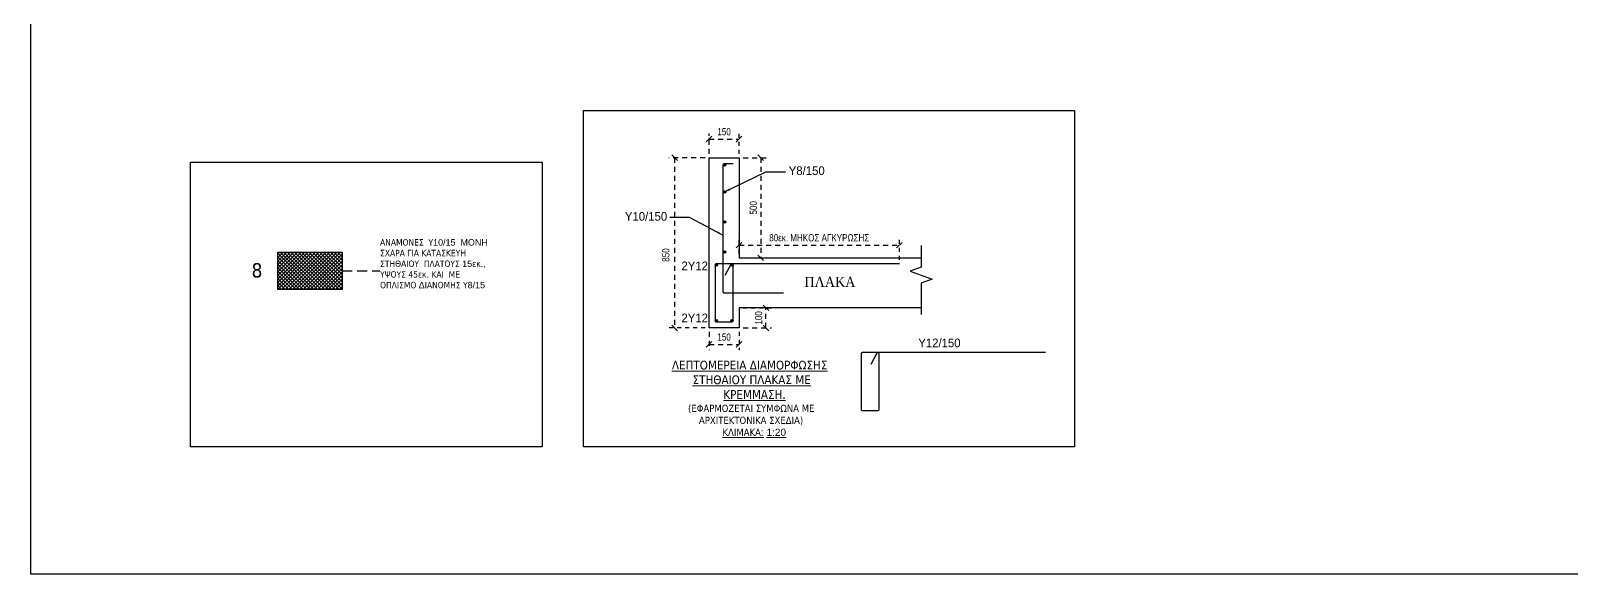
# Model space of a CAD drawing. Header units: millimetres. Extents: x -2171 to 1563, y -1758 to -1505.
# Drawn here: x 685.3 to 723.8, y -1630.29 to -1616.72 of the extents above; entities that cross this region are included whole.
import ezdxf

# ---------------------------------------------------------------- set-up
doc = ezdxf.new("R2010")
doc.units = ezdxf.units.MM
doc.header["$PDMODE"] = 32
for name, pattern in [('DASHDOT', [25.4, 12.7, -6.35, 0, -6.35]), ('DASHED2', [0.375, 0.25, -0.125]), ('HIDDEN', [0.375, 0.25, -0.125]), ('HIDDEN2', [0.1875, 0.125, -0.0625])]:
    doc.linetypes.add(name, pattern=pattern)
doc.layers.get('Defpoints').update_dxf_attribs({"color": 6})
for name, color, linetype in [('-S-AKSONES', 50, 'DASHDOT'), ('-S_TEXT', 3, 'Continuous'), ('Col_Det_0', 7, 'Continuous'), ('Col_Det_1', 7, 'Continuous'), ('Col_Det_Fill_1', 7, 'Continuous'), ('Geo_Lines_3', 7, 'Continuous'), ('Rods_Slab_0', 7, 'Continuous'), ('SECTION', 94, 'Continuous'), ('Text_Col_-1', 7, 'Continuous')]:
    doc.layers.add(name, color=color, linetype=linetype)
doc.layers.add('A-ANNO-DIMS', color=1, linetype='Continuous', lineweight=9)
doc.styles.add('1-100', font='arial.ttf', dxfattribs={"width": 0.8})
doc.styles.add('S1Arl22_b_934_161', font='arial.ttf', dxfattribs={"width": 0.933629, "height": 0.002175})
doc.styles.add('S1TmsNwRmn11_b_934_161', font='times.ttf', dxfattribs={"width": 0.933629, "height": 0.001087})
doc.styles.get("Standard").update_dxf_attribs({"font": 'tahoma.ttf'})
doc.dimstyles.new('Copy of 1-100', dxfattribs={"dimtxt": 0.18, "dimasz": 0.14, "dimexe": 0.14, "dimexo": 0.1, "dimgap": 0.09, "dimtad": 1, "dimdec": 0, "dimlfac": 100, "dimrnd": 5, "dimzin": 5, "dimdsep": 46, "dimtxsty": '1-100', "dimblk": 'OBLIQUE', "dimcen": 0.09, "dimclrd": 1, "dimclre": 1, "dimclrt": 2, "dimadec": 0, "dimazin": 0, "dimtfac": 1, "dimtdec": 0, "dimtix": 1, "dimtmove": 2, "dimatfit": 3, "dimfxl": 5, "dimfxlon": 1, "dimtolj": 1, "dimtzin": 5, "dimarcsym": 0})
doc.dimstyles.new('dim 1-20', dxfattribs={"dimtxt": 0.18, "dimasz": 0.14, "dimexe": 0.14, "dimexo": 0.1, "dimgap": 0.09, "dimtad": 1, "dimdec": 0, "dimlfac": 200, "dimzin": 5, "dimdsep": 46, "dimtxsty": '1-100', "dimblk": 'OBLIQUE', "dimcen": 0.09, "dimclrd": 1, "dimclre": 1, "dimclrt": 2, "dimadec": 0, "dimazin": 0, "dimtfac": 1, "dimtdec": 0, "dimtix": 1, "dimtmove": 2, "dimatfit": 3, "dimldrblk": 'OBLIQUE', "dimfxl": 5, "dimfxlon": 1, "dimtolj": 1, "dimtzin": 5, "dimarcsym": 0})

# ---------------------------------------------------------------- blocks, each defined once
blk = doc.blocks.new('_Oblique')
at = {"color": 0, "linetype": 'ByBlock', "lineweight": -2}
blk.add_line((-0.5, -0.5), (0.5, 0.5), dxfattribs=at)
blk = doc.blocks.new('*D1566')
at = {"layer": 'A-ANNO-DIMS', "color": 1, "linetype": 'HIDDEN', "lineweight": -2, "ltscale": 0.5, "transparency": 16777216}
blk.add_line((702.155, -1619.89), (701.251, -1619.89), dxfattribs=at)
at = {"layer": 'A-ANNO-DIMS', "color": 1, "linetype": 'DASHED2', "lineweight": -2, "ltscale": 0.5, "transparency": 16777216}
blk.add_line((701.391, -1619.89), (701.391, -1624.14), dxfattribs=at)
at = {"layer": 'A-ANNO-DIMS', "color": 1, "linetype": 'HIDDEN2', "lineweight": -2, "ltscale": 0.5, "transparency": 16777216}
blk.add_line((702.155, -1624.14), (701.251, -1624.14), dxfattribs=at)
at = {"layer": 'Defpoints', "color": 0, "linetype": 'Continuous', "ltscale": 0.5, "transparency": 16777216}
for p in [(702.255, -1619.89), (701.391, -1624.14), (702.255, -1624.14)]:
    blk.add_point(p, dxfattribs=at)
at = {"layer": 'A-ANNO-DIMS', "color": 1, "linetype": 'Continuous', "lineweight": -2, "ltscale": 0.5, "transparency": 16777216, "xscale": 0.14, "yscale": 0.14, "zscale": 0.14}
for p, rotation in [((701.391, -1619.89), 90), ((701.391, -1624.14), 270)]:
    blk.add_blockref('_Oblique', p, dxfattribs=dict(at, rotation=rotation))
at = {"layer": 'A-ANNO-DIMS', "color": 2, "linetype": 'Continuous', "ltscale": 0.5, "transparency": 16777216, "insert": (701.174, -1622.321), "char_height": 0.18, "attachment_point": 5, "rotation": 90, "style": '1-100'}
blk.add_mtext('\\A1;850', dxfattribs=at)
blk = doc.blocks.new('*D1567')
at = {"layer": 'A-ANNO-DIMS', "color": 1, "linetype": 'HIDDEN', "lineweight": -2, "ltscale": 0.5, "transparency": 16777216}
blk.add_line((702.255, -1624.24), (702.255, -1624.693), dxfattribs=at)
at = {"layer": 'A-ANNO-DIMS', "color": 1, "linetype": 'HIDDEN2', "lineweight": -2, "ltscale": 0.5, "transparency": 16777216}
blk.add_line((703.005, -1624.24), (703.005, -1624.693), dxfattribs=at)
at = {"layer": 'A-ANNO-DIMS', "color": 1, "linetype": 'DASHED2', "lineweight": -2, "ltscale": 0.5, "transparency": 16777216}
blk.add_line((702.255, -1624.553), (703.005, -1624.553), dxfattribs=at)
at = {"layer": 'Defpoints', "color": 0, "linetype": 'Continuous', "ltscale": 0.5, "transparency": 16777216}
for p in [(702.255, -1624.14), (703.005, -1624.14), (703.005, -1624.553)]:
    blk.add_point(p, dxfattribs=at)
at = {"layer": 'A-ANNO-DIMS', "color": 1, "linetype": 'Continuous', "lineweight": -2, "ltscale": 0.5, "transparency": 16777216, "xscale": 0.14, "yscale": 0.14, "zscale": 0.14, "rotation": 180}
blk.add_blockref('_Oblique', (702.255, -1624.553), dxfattribs=at)
at = {"layer": 'A-ANNO-DIMS', "color": 1, "linetype": 'Continuous', "lineweight": -2, "ltscale": 0.5, "transparency": 16777216, "xscale": 0.14, "yscale": 0.14, "zscale": 0.14}
blk.add_blockref('_Oblique', (703.005, -1624.553), dxfattribs=at)
at = {"layer": 'A-ANNO-DIMS', "color": 2, "linetype": 'Continuous', "ltscale": 0.5, "transparency": 16777216, "insert": (702.63, -1624.371), "char_height": 0.18, "attachment_point": 5, "style": '1-100'}
blk.add_mtext('\\A1;150', dxfattribs=at)
blk = doc.blocks.new('*D1568')
at = {"layer": 'A-ANNO-DIMS', "color": 1, "linetype": 'HIDDEN', "lineweight": -2, "ltscale": 0.5, "transparency": 16777216}
blk.add_line((702.255, -1619.79), (702.255, -1619.281), dxfattribs=at)
at = {"layer": 'A-ANNO-DIMS', "color": 1, "linetype": 'HIDDEN2', "lineweight": -2, "ltscale": 0.5, "transparency": 16777216}
blk.add_line((703.005, -1619.79), (703.005, -1619.281), dxfattribs=at)
at = {"layer": 'A-ANNO-DIMS', "color": 1, "linetype": 'DASHED2', "lineweight": -2, "ltscale": 0.5, "transparency": 16777216}
blk.add_line((702.255, -1619.421), (703.005, -1619.421), dxfattribs=at)
at = {"layer": 'Defpoints', "color": 0, "linetype": 'Continuous', "ltscale": 0.5, "transparency": 16777216}
for p in [(703.005, -1619.421), (702.255, -1619.89), (703.005, -1619.89)]:
    blk.add_point(p, dxfattribs=at)
at = {"layer": 'A-ANNO-DIMS', "color": 1, "linetype": 'Continuous', "lineweight": -2, "ltscale": 0.5, "transparency": 16777216, "xscale": 0.14, "yscale": 0.14, "zscale": 0.14, "rotation": 180}
blk.add_blockref('_Oblique', (702.255, -1619.421), dxfattribs=at)
at = {"layer": 'A-ANNO-DIMS', "color": 1, "linetype": 'Continuous', "lineweight": -2, "ltscale": 0.5, "transparency": 16777216, "xscale": 0.14, "yscale": 0.14, "zscale": 0.14}
blk.add_blockref('_Oblique', (703.005, -1619.421), dxfattribs=at)
at = {"layer": 'A-ANNO-DIMS', "color": 2, "linetype": 'Continuous', "ltscale": 0.5, "transparency": 16777216, "insert": (702.63, -1619.239), "char_height": 0.18, "attachment_point": 5, "style": '1-100'}
blk.add_mtext('\\A1;150', dxfattribs=at)
blk = doc.blocks.new('*D1565')
at = {"layer": 'A-ANNO-DIMS', "color": 1, "linetype": 'HIDDEN', "lineweight": -2, "ltscale": 0.5, "transparency": 16777216}
blk.add_line((703.005, -1622.29), (703.005, -1621.933), dxfattribs=at)
at = {"layer": 'A-ANNO-DIMS', "color": 1, "linetype": 'DASHED2', "lineweight": -2, "ltscale": 0.5, "transparency": 16777216}
blk.add_line((703.005, -1622.073), (707.011, -1622.073), dxfattribs=at)
at = {"layer": 'A-ANNO-DIMS', "color": 1, "linetype": 'HIDDEN2', "lineweight": -2, "ltscale": 0.5, "transparency": 16777216}
blk.add_line((707.011, -1622.44), (707.011, -1621.933), dxfattribs=at)
at = {"layer": 'Defpoints', "color": 0, "linetype": 'Continuous', "ltscale": 0.5, "transparency": 16777216}
for p in [(707.011, -1622.073), (703.005, -1622.39), (707.011, -1622.54)]:
    blk.add_point(p, dxfattribs=at)
at = {"layer": 'A-ANNO-DIMS', "color": 1, "linetype": 'Continuous', "lineweight": -2, "ltscale": 0.5, "transparency": 16777216, "xscale": 0.14, "yscale": 0.14, "zscale": 0.14, "rotation": 180}
blk.add_blockref('_Oblique', (703.005, -1622.073), dxfattribs=at)
at = {"layer": 'A-ANNO-DIMS', "color": 1, "linetype": 'Continuous', "lineweight": -2, "ltscale": 0.5, "transparency": 16777216, "xscale": 0.14, "yscale": 0.14, "zscale": 0.14}
blk.add_blockref('_Oblique', (707.011, -1622.073), dxfattribs=at)
at = {"layer": 'A-ANNO-DIMS', "color": 2, "linetype": 'Continuous', "ltscale": 0.5, "transparency": 16777216, "insert": (705.008, -1621.89), "char_height": 0.18, "attachment_point": 5, "style": '1-100'}
blk.add_mtext('\\A1;80εκ. ΜΗΚΟΣ ΑΓΚΥΡΩΣΗΣ', dxfattribs=at)
blk = doc.blocks.new('*D1569')
at = {"layer": 'A-ANNO-DIMS', "color": 1, "linetype": 'HIDDEN', "lineweight": -2, "ltscale": 0.5, "transparency": 16777216}
blk.add_line((703.105, -1619.89), (703.684, -1619.89), dxfattribs=at)
at = {"layer": 'A-ANNO-DIMS', "color": 1, "linetype": 'DASHED2', "lineweight": -2, "ltscale": 0.5, "transparency": 16777216}
blk.add_line((703.544, -1619.89), (703.544, -1622.39), dxfattribs=at)
at = {"layer": 'A-ANNO-DIMS', "color": 1, "linetype": 'HIDDEN2', "lineweight": -2, "ltscale": 0.5, "transparency": 16777216}
blk.add_line((703.105, -1622.39), (703.684, -1622.39), dxfattribs=at)
at = {"layer": 'Defpoints', "color": 0, "linetype": 'Continuous', "ltscale": 0.5, "transparency": 16777216}
for p in [(703.005, -1619.89), (703.005, -1622.39), (703.544, -1622.39)]:
    blk.add_point(p, dxfattribs=at)
at = {"layer": 'A-ANNO-DIMS', "color": 1, "linetype": 'Continuous', "lineweight": -2, "ltscale": 0.5, "transparency": 16777216, "xscale": 0.14, "yscale": 0.14, "zscale": 0.14}
for p, rotation in [((703.544, -1619.89), 90), ((703.544, -1622.39), 270)]:
    blk.add_blockref('_Oblique', p, dxfattribs=dict(at, rotation=rotation))
at = {"layer": 'A-ANNO-DIMS', "color": 2, "linetype": 'Continuous', "ltscale": 0.5, "transparency": 16777216, "insert": (703.362, -1621.14), "char_height": 0.18, "attachment_point": 5, "rotation": 90, "style": '1-100'}
blk.add_mtext('\\A1;500', dxfattribs=at)
blk = doc.blocks.new('*D1570')
at = {"layer": 'A-ANNO-DIMS', "color": 1, "linetype": 'HIDDEN2', "lineweight": -2, "ltscale": 0.5, "transparency": 16777216}
blk.add_line((703.105, -1623.64), (703.816, -1623.64), dxfattribs=at)
at = {"layer": 'A-ANNO-DIMS', "color": 1, "linetype": 'DASHED2', "lineweight": -2, "ltscale": 0.5, "transparency": 16777216}
blk.add_line((703.676, -1624.14), (703.676, -1623.64), dxfattribs=at)
at = {"layer": 'A-ANNO-DIMS', "color": 1, "linetype": 'HIDDEN', "lineweight": -2, "ltscale": 0.5, "transparency": 16777216}
blk.add_line((703.105, -1624.14), (703.816, -1624.14), dxfattribs=at)
at = {"layer": 'Defpoints', "color": 0, "linetype": 'Continuous', "ltscale": 0.5, "transparency": 16777216}
for p in [(703.005, -1623.64), (703.676, -1623.64), (703.005, -1624.14)]:
    blk.add_point(p, dxfattribs=at)
at = {"layer": 'A-ANNO-DIMS', "color": 1, "linetype": 'Continuous', "lineweight": -2, "ltscale": 0.5, "transparency": 16777216, "xscale": 0.14, "yscale": 0.14, "zscale": 0.14}
for p, rotation in [((703.676, -1623.64), 90), ((703.676, -1624.14), 270)]:
    blk.add_blockref('_Oblique', p, dxfattribs=dict(at, rotation=rotation))
at = {"layer": 'A-ANNO-DIMS', "color": 2, "linetype": 'Continuous', "ltscale": 0.5, "transparency": 16777216, "insert": (703.494, -1623.89), "char_height": 0.18, "attachment_point": 5, "rotation": 90, "style": '1-100'}
blk.add_mtext('\\A1;100', dxfattribs=at)

msp = doc.modelspace()

# ---------------------------------------------------------------- hatches: boundary and pattern name
at = {"layer": 'Geo_Lines_3', "linetype": 'Continuous', "ltscale": 0.5, "transparency": 33554572}
h = msp.add_hatch(dxfattribs=at)
h.set_pattern_fill('ANSI37', color=9, scale=0.02)
h.paths.add_polyline_path([(693.0842, -1623.1818), (693.0842, -1622.2447), (691.4726, -1622.2447), (691.4726, -1623.1818)])

# ---------------------------------------------------------------- linework, layer by layer
at = {"layer": '-S-AKSONES', "linetype": 'HIDDEN'}
msp.add_line((693.0842, -1622.7133), (694.0234, -1622.7133), dxfattribs=at)
at = {"layer": '-S_TEXT', "ltscale": 5}
for points in [[(685.3007, -1590.2497), (743.4482, -1590.2497), (743.4482, -1630.2944), (685.3007, -1630.2944)], [(689.291, -1620.0025), (698.0788, -1620.0025), (698.0788, -1627.1135), (689.291, -1627.1135)]]:
    msp.add_lwpolyline(points, close=True, dxfattribs=at)
at = {"layer": '-S_TEXT', "color": 3, "linetype": 'Continuous', "ltscale": 0.5}
msp.add_lwpolyline([(699.1168, -1618.7086), (711.3839, -1618.7086), (711.3839, -1627.1166), (699.1168, -1627.1166)], close=True, dxfattribs=at)
at = {"layer": '-S_TEXT', "color": 94}
msp.add_lwpolyline([(691.4726, -1622.2447), (693.0842, -1622.2447), (693.0842, -1623.1818), (691.4726, -1623.1818)], close=True, dxfattribs=at)
at = {"layer": 'Col_Det_1', "ltscale": 0.5}
for centre in [(702.6404, -1620.0701), (702.6404, -1620.7433), (702.6404, -1621.4933), (702.6404, -1622.2433), (702.4349, -1622.5701), (702.8249, -1622.5694), (702.4349, -1623.9601), (702.8249, -1623.9601)]:
    msp.add_circle(centre, 0.03, dxfattribs=at)
at = {"layer": 'Col_Det_Fill_1', "ltscale": 0.5}
msp.add_lwpolyline([(702.8549, -1620.0401), (702.6309, -1620.0401, 0.4142136), (702.6009, -1620.0701), (702.6009, -1623.2363, 0.4142136), (702.6309, -1623.2663), (704.1163, -1623.2663)], format="xyb", dxfattribs=at)
at = {"layer": 'Col_Det_Fill_1', "color": 12, "const_width": 0.03}
for points in [[(702.6254, -1620.0701, 1), (702.6554, -1620.0701, 1)], [(702.6254, -1620.7433, 1), (702.6554, -1620.7433, 1)], [(702.6254, -1621.4933, 1), (702.6554, -1621.4933, 1)], [(702.6254, -1622.2433, 1), (702.6554, -1622.2433, 1)], [(702.4199, -1622.5701, 1), (702.4499, -1622.5701, 1)], [(702.8099, -1622.5694, 1), (702.8399, -1622.5694, 1)], [(702.4199, -1623.9601, 1), (702.4499, -1623.9601, 1)], [(702.8099, -1623.9601, 1), (702.8399, -1623.9601, 1)]]:
    msp.add_lwpolyline(points, format="xyb", close=True, dxfattribs=at)
at = {"layer": 'Rods_Slab_0', "ltscale": 0.5}
for points in [[(707.0107, -1622.5401), (702.4349, -1622.5401, 0.4142136), (702.4049, -1622.5701), (702.4049, -1623.9601, 0.4142136), (702.4349, -1623.9901), (702.8249, -1623.9901, 0.4142135), (702.8549, -1623.9601), (702.8549, -1622.5694, 0.7764902), (702.7986, -1622.555), (702.6455, -1622.8348)], [(710.66, -1624.7587), (706.0842, -1624.7587, 0.4142136), (706.0542, -1624.7887), (706.0542, -1626.1787, 0.4142136), (706.0842, -1626.2087), (706.4742, -1626.2087, 0.4142135), (706.5042, -1626.1787), (706.5042, -1624.788, 0.7764902), (706.4479, -1624.7736), (706.2948, -1625.0534)]]:
    msp.add_lwpolyline(points, format="xyb", dxfattribs=at)
at = {"layer": 'SECTION', "color": 94, "linetype": 'Continuous', "ltscale": 0.5}
msp.add_lwpolyline([(707.5535, -1623.6401), (703.0049, -1623.6401), (703.0049, -1624.1401), (702.2549, -1624.1401), (702.2549, -1619.8901), (703.0049, -1619.8901), (703.0049, -1622.3901), (707.5535, -1622.3901)], dxfattribs=at)
at = {"layer": 'SECTION', "linetype": 'Continuous', "ltscale": 0.5}
msp.add_lwpolyline([(707.5535, -1622.0824), (707.5535, -1622.6197), (707.2787, -1622.7197), (707.8282, -1622.9197), (707.5535, -1623.0197), (707.5535, -1623.807)], dxfattribs=at)

# ---------------------------------------------------------------- texts
at = {"layer": '-S_TEXT', "attachment_point": 1}
for s, width, insert, char_height in [('\\A1;ΑΝΑΜΟΝΕΣ  Υ{\\fArial|b0|i0|c186|p34;10/15  \\fArial|b0|i0|c161|p34;ΜΟΝΗ} ΣΧΑΡΑ ΓΙΑ ΚΑΤΑΣΚΕΥΗ{\\fArial|b0|i0|c186|p34; }ΣΤΗΘΑΙΟΥ  ΠΛΑΤΟΥΣ {\\fArial|b0|i0|c161|p34;1\\fArial|b0|i0|c186|p34;5}εκ{\\fArial|b0|i0|c186|p34;., }ΥΨΟΥΣ 45εκ{\\fArial|b0|i0|c186|p34;. }ΚΑΙ {\\fArial|b0|i0|c186|p34; }ΜΕ ΟΠΛΙΣΜΟ {\\fArial|b0|i0|c186|p34;Δ}ΙΑΝΟΜΗΣ Υ{\\fArial|b0|i0|c186|p34;8/15}', 2.695595, (694.0308, -1621.9234), 0.16), ('\\A1;8', 4.518418, (690.8192, -1622.5218), 0.36)]:
    msp.add_mtext_dynamic_manual_height_columns(s, width=width, gutter_width=0.8, heights=[0], dxfattribs=dict(at, insert=insert, char_height=char_height))
at = {"layer": 'A-ANNO-DIMS', "color": 7, "linetype": 'Continuous', "insert": (701.1526, -1624.9599), "char_height": 0.2, "width": 4.491897, "attachment_point": 1}
msp.add_mtext('\\pi0.17287;{\\H1.1x;\\LΛΕΠΤΟΜΕΡΕΙΑ ΔΙΑΜΟΡΦΩΣΗΣ \\P\\pi0.68962;ΣΤΗΘΑΙΟΥ ΠΛΑΚΑΣ ΜΕ \\P\\pi1.458;ΚΡΕΜΜΑΣΗ.\\P\\pi0.57609;\\H0.81818x;\\l(ΕΦΑΡΜΟΖΕΤΑΙ ΣΥΜΦΩΝΑ ΜΕ \\P\\pi0.8485;ΑΡΧΙΤΕΚΤΟΝΙΚΑ ΣΧΕΔΙΑ) \\P\\pi1.4365;\\LΚΛΙΜΑΚΑ\\fArial|b0|i0|c186|p34;: 1:20}', dxfattribs=at)
at = {"layer": 'Col_Det_0', "color": 7, "style": 'S1Arl22_b_934_161', "width": 0.933629}
for s, p in [('Y8/150', (704.2454, -1620.3206)), ('Y10/150', (700.1503, -1621.4628)), ('2Y12', (701.5636, -1622.6995)), ('2Y12', (701.5636, -1624.0013)), ('Y12/150', (707.4836, -1624.6246))]:
    msp.add_text(s, height=0.2175, dxfattribs=at).set_placement(p)
at = {"layer": 'Text_Col_-1', "color": 200, "style": 'S1TmsNwRmn11_b_934_161', "width": 0.933629}
msp.add_text('ΠΛΑΚΑ', height=0.25, dxfattribs=at).set_placement((704.638, -1623.1165))

# ---------------------------------------------------------------- dimensions: what is measured, and where the dimension line sits
at = {"layer": 'A-ANNO-DIMS', "color": 94, "linetype": 'Continuous', "ltscale": 0.5}
for base, p1, p2, picture, middle in [((703.0049, -1619.4212), (702.2549, -1619.8901), (703.0049, -1619.8901), '*D1568', (702.6299, -1619.2393)), ((703.0049, -1624.5532), (702.2549, -1624.1401), (703.0049, -1624.1401), '*D1567', (702.6299, -1624.3713))]:
    dim = msp.add_linear_dim(base=base, p1=p1, p2=p2, dimstyle='dim 1-20', dxfattribs=at)
    dim.commit()
    dim.dimension.update_dxf_attribs({"geometry": picture, "text_midpoint": middle})
dim = msp.add_linear_dim(base=(701.3907, -1624.1401), p1=(702.2549, -1619.8901), p2=(702.2549, -1624.1401), angle=90, dimstyle='dim 1-20', dxfattribs=at)
dim.commit()
dim.dimension.update_dxf_attribs({"geometry": '*D1566', "text_midpoint": (701.1745, -1622.3207), "dimtype": 128})
for base, p1, p2, picture, middle in [((703.5443, -1622.3901), (703.0049, -1619.8901), (703.0049, -1622.3901), '*D1569', (703.3624, -1621.1401)), ((703.6761, -1623.6401), (703.0049, -1624.1401), (703.0049, -1623.6401), '*D1570', (703.4942, -1623.8901))]:
    dim = msp.add_linear_dim(base=base, p1=p1, p2=p2, angle=90, dimstyle='dim 1-20', dxfattribs=at)
    dim.commit()
    dim.dimension.update_dxf_attribs({"geometry": picture, "text_midpoint": middle})
dim = msp.add_linear_dim(base=(707.0107, -1622.0726), p1=(703.0049, -1622.3901), p2=(707.0107, -1622.5401), text='80εκ. ΜΗΚΟΣ ΑΓΚΥΡΩΣΗΣ', dimstyle='dim 1-20', dxfattribs=at)
dim.commit()
dim.dimension.update_dxf_attribs({"geometry": '*D1565', "text_midpoint": (705.0078, -1621.8895)})

# ---------------------------------------------------------------- leaders
at = {"layer": 'Col_Det_Fill_1', "ltscale": 0.5}
for points in [[(702.6404, -1620.7433), (703.6741, -1620.2427), (704.1671, -1620.2427)], [(702.6009, -1621.824), (701.7658, -1621.385), (701.2728, -1621.385)]]:
    msp.add_leader(points, dimstyle='Copy of 1-100', override={"dimgap": 0.09, "dimtad": 0}, dxfattribs=at)

doc.saveas('drawing.dxf')
